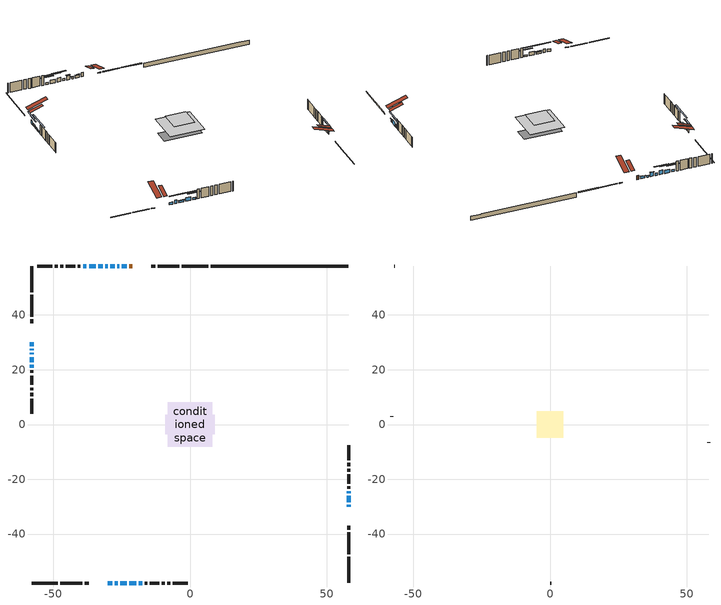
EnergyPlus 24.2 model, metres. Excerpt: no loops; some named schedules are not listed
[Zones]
conditioned space
 floor adiabatic (AdiabaticFloorConstruction): -8.15,-8.15 -8.15,8.15 8.15,8.15 8.15,-8.15 z3.05
 floor foundation (Slab1 construction): -9.02,-3.55 -9.02,3.55 9.02,3.55 9.02,-3.55 z-1.52
 wall outside (RimJoist1 construction): 6.67,57.89 -2.95,57.89 / -57.89,-57.89 -48.27,-57.89 / -57.89,57.89 -57.89,48.27 / 57.89,-57.89 57.89,-48.27 z0.61:0.91
 wall outside (RimJoist2 construction): -3.88,57.89 -11.78,57.89 / -47.34,-57.89 -39.44,-57.89 / -57.89,47.34 -57.89,39.44 / 57.89,-47.34 57.89,-39.44 z0.61:0.91
 wall outside (RimJoist3 construction): -12.71,57.89 -14.23,57.89 / -38.51,-57.89 -36.99,-57.89 / -57.89,38.51 -57.89,36.99 / 57.89,-38.51 57.89,-36.99 z0.61:0.91
 wall outside (AdiabaticWallConstruction 1): -21.14,57.89 -22.16,57.89 z0.61:2.64
 wall outside (AdiabaticWallConstruction): -30.08,-57.89 -28.4,-57.89 / -23.09,57.89 -24.92,57.89 / -57.89,27.72 -57.89,27.11 / -57.89,26.19 -57.89,25.57 / -29.99,57.89 -30.9,57.89 z0.61:1.83; -27.47,-57.89 -26.4,-57.89 / -57.89,30.08 -57.89,28.65 / 57.89,-28.44 57.89,-26 / -22.11,-57.89 -19.67,-57.89 z0.61:2.44; 57.89,-30.08 57.89,-29.36 / 57.89,-25.07 57.89,-24.36 z0.61:2.14; -25.84,57.89 -26.61,57.89 z0.61:1.37; -27.54,57.89 -29.06,57.89 / -31.83,57.89 -33.51,57.89 z0.61:2.64; -25.47,-57.89 -23.03,-57.89 / -57.89,24.65 -57.89,22.82 / -18.74,-57.89 -17.52,-57.89 z0.61:1.53; -57.89,21.89 -57.89,20.67 z0.61:1.22; -34.44,57.89 -36.88,57.89 z0.61:2.29; -37.8,57.89 -39.08,57.89 z0.61:1.63
 wall outside (Wall1 construction): -40.01,57.89 -40.93,57.89 / -16.59,-57.89 -15.67,-57.89 / -57.89,19.74 -57.89,18.82 / 57.89,-23.43 57.89,-22.51 z0.61:5.49
 wall outside (Wall2 construction): -41.85,57.89 -45.31,57.89 / -14.74,-57.89 -11.29,-57.89 / -57.89,17.89 -57.89,14.44 / 57.89,-21.58 57.89,-18.13 z0.61:5.49
 wall outside (Wall3 construction): -46.24,57.89 -47.31,57.89 / -10.36,-57.89 -9.29,-57.89 / -57.89,13.51 -57.89,12.44 / 57.89,-17.2 57.89,-16.13 z0.61:5.49
 wall outside (Wall4 construction): -48.23,57.89 -49.4,57.89 / -8.36,-57.89 -7.2,-57.89 / -57.89,11.51 -57.89,10.35 / 57.89,-15.2 57.89,-14.04 z0.61:5.49
 wall outside (Wall5 construction): -50.33,57.89 -55.81,57.89 / -6.27,-57.89 -0.79,-57.89 / -57.89,9.42 -57.89,3.94 / 57.89,-13.11 57.89,-7.63 z0.61:5.49
 wall foundation (FoundationWall1 construction): 7.6,57.89,-1.52 7.6,57.89,0.61 52.86,57.89,0.61 52.86,57.89,0.46 57.89,57.89,0.46 57.89,57.89,-1.52
 window (WindowConstruction 17): -30.08,-57.89 -28.4,-57.89 z0.61:1.83
 window (WindowConstruction 7): -27.47,-57.89 -26.4,-57.89 z0.61:2.44
 window (WindowConstruction 8): -57.89,30.08 -57.89,28.65 z0.61:2.44
 window (WindowConstruction 9): 57.89,-30.08 57.89,-29.37 z0.61:2.13
 window (WindowConstruction 10): -23.09,57.89 -24.92,57.89 z0.61:1.83
 window (WindowConstruction 11): -25.85,57.89 -26.61,57.89 z0.61:1.37
 window (WindowConstruction 12): -27.54,57.89 -29.06,57.89 z0.61:2.64
 window (WindowConstruction 13): -25.47,-57.89 -23.03,-57.89 z0.61:1.52
 window (WindowConstruction 14): -57.89,27.72 -57.89,27.11 z0.61:1.83
 window (WindowConstruction 15): -57.89,26.18 -57.89,25.58 z0.61:1.83
 window (WindowConstruction 18): -29.99,57.89 -30.9,57.89 z0.61:1.83
 window (WindowConstruction 16): -57.89,24.65 -57.89,22.82 z0.61:1.52
 window (WindowConstruction 19): -57.89,21.89 -57.89,20.67 z0.61:1.22
 window (WindowConstruction): 57.89,-28.44 57.89,-26 z0.61:2.44
 window (WindowConstruction 1): 57.89,-25.07 57.89,-24.36 z0.61:2.13
 window (WindowConstruction 2): -31.83,57.89 -33.51,57.89 z0.61:2.64
 window (WindowConstruction 3): -34.44,57.89 -36.88,57.89 z0.61:2.29
 window (WindowConstruction 4): -37.81,57.89 -39.08,57.89 z0.61:1.62
 window (WindowConstruction 5): -22.11,-57.89 -19.67,-57.89 z0.61:2.44
 window (WindowConstruction 6): -18.74,-57.89 -17.52,-57.89 z0.61:1.52
 door (Door): -21.14,57.89 -22.16,57.89 z0.61:2.64
 ceiling adiabatic (AdiabaticFloorConstruction): 8.15,-8.15 8.15,8.15 -8.15,8.15 -8.15,-8.15 z3.05
 roof outside (Roof2 construction): -20.22,57.89,5.49 -20.22,51.7,7.55 -18.58,51.7,7.55 -18.58,57.89,5.49; -31,-57.89,5.49 -31,-51.7,7.55 -32.64,-51.7,7.55 -32.64,-57.89,5.49; -57.89,31,5.49 -51.7,31,7.55 -51.7,32.64,7.55 -57.89,32.64,5.49; 57.89,-31,5.49 51.7,-31,7.55 51.7,-32.64,7.55 57.89,-32.64,5.49
attic - vented
 floor to conditioned space (Floor1 construction Reversed): -4.85,-4.85 -4.85,4.85 4.85,4.85 4.85,-4.85 z5.49
 wall outside (Wall6 construction): -56.74,57.89 -56.96,57.89 / 0.14,-57.89 0.37,-57.89 / -57.89,3.01 -57.89,2.78 / 57.89,-6.7 57.89,-6.47 z0.61:5.49
 roof outside (Roof1 construction): -17.66,57.89,5.49 -17.66,48.44,8.64 -15.16,48.44,8.64 -15.16,57.89,5.49; -33.56,-57.89,5.49 -33.56,-48.44,8.64 -36.06,-48.44,8.64 -36.06,-57.89,5.49; -57.89,33.56,5.49 -48.44,33.56,8.64 -48.44,36.06,8.64 -57.89,36.06,5.49; 57.89,-33.56,5.49 48.44,-33.56,8.64 48.44,-36.06,8.64 57.89,-36.06,5.49
shading: -23.76,-57.89 -30.11,-57.89 -30.11,-58.3 -23.76,-58.3 z5.08; -57.89,26.01 -57.89,32.72 -58.3,32.72 -58.3,26.01 z5.08; 57.89,-29.16 57.89,-30.28 58.3,-30.28 58.3,-29.16 z2.34; -25.12,57.89 -22.89,57.89 -22.89,58.3 -25.12,58.3 z2.03; -26.81,57.89 -25.64,57.89 -25.64,58.3 -26.81,58.3 z1.57; -29.26,57.89 -27.34,57.89 -27.34,58.3 -29.26,58.3 z2.84; -22.83,-57.89 -25.67,-57.89 -25.67,-58.3 -22.83,-58.3 z1.73; -57.89,24.47 -57.89,30.36 -58.3,30.36 -58.3,24.47 z4.47; -57.89,25.37 -57.89,26.39 -58.3,26.39 -58.3,25.37 z2.03; -57.89,22.62 -57.89,24.85 -58.3,24.85 -58.3,22.62 z1.73; -57.89,15.29 -57.89,27.27 -58.3,27.27 -58.3,15.29 z6.6; 57.89,-23.36 57.89,-31.08 58.3,-31.08 58.3,-23.36 z5.08; 57.89,-21.72 57.89,-27.71 58.3,-27.71 58.3,-21.72 z4.77; -36.15,57.89 -29.19,57.89 -29.19,58.3 -36.15,58.3 z5.28; -39.52,57.89 -31.8,57.89 -31.8,58.3 -39.52,58.3 z4.93; -41.72,57.89 -35.17,57.89 -35.17,58.3 -41.72,58.3 z4.26; -17.03,-57.89 -24.75,-57.89 -24.75,-58.3 -17.03,-58.3 z5.08; -14.88,-57.89 -21.38,-57.89 -21.38,-58.3 -14.88,-58.3 z4.16
[Building]
Building 1: Terrain=Suburbs
[Site:Location]
Edmonton Intl AP_AB: Latitude {deg}=53.31; Longitude {deg}=-113.58; Time Zone {hr}=-7; Elevation {m}=723; Keep Site Location Information=Yes
[Site:GroundTemperature:Shallow]
-1.56185, -3.61833, -3.78302, -2.80711, 1.11059, 5.01004, 8.39065, 10.5322, 10.7141, 8.97234, 5.67794, 1.89811
[Site:WaterMainsTemperature]
Calculation Method=Schedule; Temperature Schedule=mains temperature schedule
[Material] Roughness=Rough; Thermal Absorptance=0.9
Name | Thickness {m} | Conductivity {W/m-K} | Density {kg/m3} | Specific Heat {J/kg-K} | Solar Absorptance | Visible Absorptance
asphalt or fiberglass shingles | 0.00635 | 0.162714 | 1121.4 | 1465.45 | 0.4 | 0.4
ceiling loosefill ins | 0.0846667 | 0.0480833 | 16.02 | 1046.75 | 0.7 | 0.7
ceiling stud and cavity | 0.1397 | 0.0992955 | 65.682 | 1177.47 | 0.7 | 0.7
concrete 4.0 in. | 0.1016 | 1.803125 | 2242.8 | 837.4 | 0.7 | 0.7
concrete 8.0 in. | 0.2032 | 1.803125 | 2242.8 | 837.4 | 0.7 | 0.7
door material | 0.04445 | 0.327969 | 512.64 | 1214.23 | 0.7 | 0.7
floor covering | 0.0127 | 0.0433444 | 54.468 | 1339.84 | 0.6 | 0.6
floor rigid ins; wall rigid ins | 0.512978 | 0.029427 | 32.04 | 1214.23 | 0.7 | 0.7
floor stud and cavity | 0.1397 | 1.75129 | 37.0049 | 1207.88 | 0.7 | 0.7
furniture material conditioned space 1 | 0.1524 | 0.115458 | 640.8 | 1214.23 | 0.6 | 0.6
gypsum board | 0.0127 | 0.160291 | 801 | 837.4 | 0.6 | 0.6
osb sheathing 0.5 in. | 0.0127 | 0.115458 | 512.64 | 1214.23 | 0.7 | 0.7
osb sheathing 0.75 in. | 0.01905 | 0.115458 | 512.64 | 1214.23 | 0.7 | 0.7
osb sheathing 2.0 in. | 0.0508 | 0.115458 | 512.64 | 1214.23 | 0.7 | 0.7
rim joist stud and cavity | 0.0508 | 0.0284916 | 125.044 | 1163.47 | 0.6 | 0.6
rim joist stud and cavity 1 | 0.0508 | 0.153904 | 50.32683 | 1063.81 | 0.6 | 0.6
rim joist stud and cavity 2 | 0.0508 | 0.12411 | 50.32683 | 1063.81 | 0.6 | 0.6
roof rigid ins | 0.051816 | 0.029427 | 32.04 | 1214.23 | 0.7 | 0.7
roof stud and cavity | 0.2032 | 0.115656 | 78.34581 | 1123.46 | 0.7 | 0.7
wall stud and cavity | 0.1397 | 0.089851 | 139.0536 | 1170.24 | 0.7 | 0.7
wall stud and cavity 1 | 0.1397 | 0.0890442 | 139.0536 | 1170.24 | 0.7 | 0.7
wall stud and cavity 2 | 0.1397 | 0.110193 | 139.0536 | 1170.24 | 0.7 | 0.7
wall stud and cavity 3 | 0.1397 | 0.0901573 | 139.0536 | 1170.24 | 0.7 | 0.7
wall stud and cavity 4 | 0.1397 | 0.0891443 | 139.0536 | 1170.24 | 0.7 | 0.7
wall stud and cavity 5 | 0.0889 | 6.1454 | 50.32683 | 1063.81 | 0.6 | 0.6
wall stud and cavity 6 | 0.0889 | 0.380278 | 52.3479 | 1209.89 | 0.7 | 0.7
wall stud and cavity 7 | 0.0889 | 0.391764 | 83.0341 | 1211.67 | 0.7 | 0.7
wood siding | 0.0254 | 0.102417 | 544.68 | 1172.36 | 0.4 | 0.4
wood siding 1 | 0.00254 | 0.102417 | 544.68 | 1172.36 | 0.4 | 0.4
wood siding 2; wood siding 3; wood siding 4 | 0.0254 | 0.102417 | 544.68 | 1172.36 | 0.7 | 0.7
[WindowMaterial:SimpleGlazingSystem]
Name | U-Factor {W/m2-K} | Solar Heat Gain Coefficient
WindowMaterial | 3.74351 | 0.72
WindowMaterial 1 | 2.946882 | 0.64
WindowMaterial 10 | 2.86114 | 0.59
WindowMaterial 11 | 4.32891 | 0.68
WindowMaterial 12 | 2.96789 | 0.62
WindowMaterial 13 | 2.9219 | 0.67
WindowMaterial 14 | 2.90941 | 0.68
WindowMaterial 15 | 2.95653 | 0.63
WindowMaterial 16 | 5.3589 | 0.63
WindowMaterial 2 | 2.98038 | 0.59
WindowMaterial 3 | 2.881585 | 0.7
WindowMaterial 4 | 2.92814 | 0.66
WindowMaterial 5 | 2.87818 | 0.7
WindowMaterial 6 | 2.93609 | 0.65
WindowMaterial 7 | 3.991634 | 0.7
WindowMaterial 8 | 2.89692 | 0.69
WindowMaterial 9 | 2.844678 | 0.67
[Construction]
AdiabaticFloorConstruction: floor stud and cavity, floor rigid ins, osb sheathing 0.75 in., floor covering
AdiabaticWallConstruction: wood siding 3, wall rigid ins, wall stud and cavity 6, gypsum board
AdiabaticWallConstruction 1: wood siding 4, wall rigid ins, wall stud and cavity 6, gypsum board
Door: door material
Floor1 construction Reversed: gypsum board, ceiling stud and cavity, ceiling loosefill ins
FoundationWall1 construction: concrete 8.0 in.
furniture construction conditioned space 1: furniture material conditioned space 1
PartitionWallConstruction: gypsum board, wall stud and cavity 7, gypsum board
RimJoist1 construction: wood siding 2, osb sheathing 2.0 in., rim joist stud and cavity
RimJoist2 construction: wood siding 2, rim joist stud and cavity 1
RimJoist3 construction: wood siding 2, rim joist stud and cavity 2
Roof1 construction: asphalt or fiberglass shingles
Roof2 construction: asphalt or fiberglass shingles, roof rigid ins, osb sheathing 0.75 in., roof stud and cavity, gypsum board
Slab1 construction: concrete 4.0 in.
Wall1 construction: wood siding, osb sheathing 0.5 in., wall stud and cavity, gypsum board
Wall2 construction: wood siding, osb sheathing 0.5 in., wall stud and cavity 1, gypsum board
Wall3 construction: wood siding, osb sheathing 0.5 in., wall stud and cavity 2, gypsum board
Wall4 construction: wood siding, osb sheathing 0.5 in., wall stud and cavity 3, gypsum board
Wall5 construction: wood siding, osb sheathing 0.5 in., wall stud and cavity 4, gypsum board
Wall6 construction: wood siding 1, wall stud and cavity 5
WindowConstruction: WindowMaterial
WindowConstruction 1; WindowConstruction 9: WindowMaterial 1
WindowConstruction 10: WindowMaterial 9
WindowConstruction 11: WindowMaterial 10
WindowConstruction 12: WindowMaterial 11
WindowConstruction 13; WindowConstruction 6: WindowMaterial 6
WindowConstruction 14; WindowConstruction 15: WindowMaterial 12
WindowConstruction 16: WindowMaterial 13
WindowConstruction 17: WindowMaterial 14
WindowConstruction 18: WindowMaterial 15
WindowConstruction 19: WindowMaterial 16
WindowConstruction 2: WindowMaterial 2
WindowConstruction 3: WindowMaterial 3
WindowConstruction 4: WindowMaterial 4
WindowConstruction 5: WindowMaterial 5
WindowConstruction 7: WindowMaterial 7
WindowConstruction 8: WindowMaterial 8
[Zone] Multiplier=1; Part of Total Floor Area=Yes
Name | Volume {m3}
attic - vented | 48.1941
conditioned space | 1036.6
[Space]
Name | Zone | Volume {m3}
attic - vented 1 | attic - vented | 48.1941
conditioned space 1 | conditioned space | 1036.6
[ZoneInfiltration:EffectiveLeakageArea]
infil attic - vented 1: Zone or Space=attic - vented 1; Schedule=Always On Discrete; Effective Air Leakage Area {cm2}=3276.87; Stack Coefficient=0.000558259; Wind Coefficient=1.59639e-05
[ZoneMixing]
whole house fan mix: Zone or Space=attic - vented; Schedule=Always On Continuous; Design Flow Rate Calculation Method=Flow/Zone; Design Flow Rate {m3/s}=0; Source Zone or Space=conditioned space
[SurfaceProperty:ExposedFoundationPerimeter]
Slab1: Exposed Perimeter Calculation Method=TotalExposedPerimeter; Total Exposed Perimeter {m}=50.291
[InternalMass] Zone or ZoneList=conditioned space; Space or SpaceList=conditioned space 1
Name | Construction | Surface Area {m2}
furniture mass conditioned space 1 | furniture construction conditioned space 1 | 157.576
partition wall mass | PartitionWallConstruction | 393.94
[Lights]
interior lighting: Zone or ZoneList or Space or SpaceList=conditioned space 1; Schedule=interior lighting schedule; Design Level Calculation Method=LightingLevel; Lighting Level {W}=343.2; Return Air Fraction=0; Fraction Radiant=0.6; Fraction Visible=0.2; Fraction Replaceable=1
[People]
occupants: Zone or ZoneList or Space or SpaceList=conditioned space 1; Number of People Schedule=occupants schedule; Number of People Calculation Method=People; Number of People=3; Fraction Radiant=0.314171; Sensible Heat Fraction=0.56303; Activity Level Schedule=occupants activity schedule; Carbon Dioxide Generation Rate {m3/s-W}=0; Enable ASHRAE 55 Comfort Warnings=No; Mean Radiant Temperature Calculation Type=EnclosureAveraged
[ElectricEquipment] Zone or ZoneList or Space or SpaceList=conditioned space 1; Design Level Calculation Method=EquipmentLevel
Name | Schedule | Design Level {W} | Fraction Latent | Fraction Radiant | Fraction Lost
clothes dryer | clothes dryer schedule | 140.772 | 0.015 | 0.081 | 0.85
clothes washer | clothes washer schedule | 32.1985 | 0.03 | 0.162 | 0.7
cooking range | cooking range schedule | 215.147 | 0.08 | 0.432 | 0.2
dishwasher | dishwasher schedule | 66.8632 | 0.3 | 0.18 | 0.4
fridge | fridge schedule | 72.9452 | 0 | 0.6 | 0
mech vent bath fan 0 | mech vent bath fan 0 schedule | 50.2 | 0 | 0 | 1
mech vent bath fan 1 | mech vent bath fan 1 schedule | 50.2 | 0 | 0 | 1
mech vent house fan | mech vent house fan schedule | 0 | 0 | 0 | 1
mech vent house fan cfis | mech vent house fan cfis schedule | 0 | 0 | 0 | 0
mech vent range fan 0 | mech vent range fan 0 schedule | 57 | 0 | 0 | 1
misc plug loads | misc plug loads schedule | 494.7 | 0.045 | 0.513 | 0.1
whole house fan | Always On Discrete | 0 | 0 | 0 | 1
[OtherEquipment] Zone or ZoneList or Space or SpaceList=conditioned space 1; Design Level Calculation Method=EquipmentLevel
Name | Fuel Type | Schedule | Design Level {W} | Fraction Latent | Fraction Radiant | Fraction Lost
clothes dryer 1 | Electricity | clothes dryer schedule | 0 | 0.015 | 0.081 | 0.85
cooking range 1 | Electricity | cooking range schedule | 0 | 0.08 | 0.432 | 0.2
general water use latent | None | general water use schedule | 62.594 | 1 | 0 | 0
general water use sensible | None | general water use schedule | -61.6891 | 0 | 0.6 | 0
mech vent house fan latent load | None | Always On Discrete | 0 | 1 | 0 | 0
mech vent house fan sensible load | None | Always On Discrete | 0 | 0 | 0 | 0
water heater energy adjustment1; water heater energy adjustment2 | NaturalGas | Always On Discrete | 0.01 | 0 | 0 | 1
[ZoneInfiltration:DesignFlowRate] Zone or ZoneList or Space or SpaceList=conditioned space 1; Schedule=Always On Discrete; Design Flow Rate Calculation Method=Flow/Zone; Design Flow Rate {m3/s}=0
infil flow; natural vent flow; whole house fan flow
[Foundation:Kiva]
Foundation Kiva 1: Initial Indoor Air Temperature {C}=18; Wall Height Above Grade {m}=0.609996; Wall Depth Below Slab {m}=0.2032
[Foundation:Kiva:Settings]
Soil Conductivity {W/m-K}=0.849921; Soil Density {kg/m3}=1842.3; Soil Specific Heat {J/kg-K}=418.7; Ground Solar Absorptivity=0.9; Ground Thermal Absorptivity=0.9; Ground Surface Roughness {m}=0.03; Far-Field Width {m}=40; Deep-Ground Boundary Condition=ZeroFlux; Deep-Ground Depth {m}=40; Minimum Cell Dimension {m}=0.2; Maximum Cell Growth Coefficient=3; Simulation Timestep=Timestep
[Exterior:Lights]
exterior lighting: Schedule=exterior lighting schedule; Design Level {W}=75.6
[Schedule:Constant]
Name | Hourly Value
Always On Continuous; mech vent house fan schedule; mech vent house fan cfis schedule; Always On Discrete | 1
occupants activity schedule | 117.228
fridge schedule | 0
[Schedule:Week:Daily]
interior lighting schedule Week Rule - Jan1-Jan27: interior lighting schedule day, interior lighting schedule day, interior lighting schedule day, interior lighting schedule day, interior lighting schedule day, interior lighting schedule day, interior lighting schedule day, interior lighting schedule default day, interior lighting schedule default day, interior lighting schedule default day, interior lighting schedule default day, interior lighting schedule default day
interior lighting schedule Week Rule - Jan28-Feb3: interior lighting schedule day, interior lighting schedule day, interior lighting schedule day, interior lighting schedule day, interior lighting schedule day 1, interior lighting schedule day 1, interior lighting schedule day 1, interior lighting schedule default day, interior lighting schedule default day, interior lighting schedule default day, interior lighting schedule default day, interior lighting schedule default day
interior lighting schedule Week Rule - Feb4-Feb24: interior lighting schedule day 1, interior lighting schedule day 1, interior lighting schedule day 1, interior lighting schedule day 1, interior lighting schedule day 1, interior lighting schedule day 1, interior lighting schedule day 1, interior lighting schedule default day, interior lighting schedule default day, interior lighting schedule default day, interior lighting schedule default day, interior lighting schedule default day
interior lighting schedule Week Rule - Feb25-Mar3: interior lighting schedule day 1, interior lighting schedule day 1, interior lighting schedule day 1, interior lighting schedule day 1, interior lighting schedule day 2, interior lighting schedule day 2, interior lighting schedule day 2, interior lighting schedule default day, interior lighting schedule default day, interior lighting schedule default day, interior lighting schedule default day, interior lighting schedule default day
interior lighting schedule Week Rule - Mar4-Mar31: interior lighting schedule day 2, interior lighting schedule day 2, interior lighting schedule day 2, interior lighting schedule day 2, interior lighting schedule day 2, interior lighting schedule day 2, interior lighting schedule day 2, interior lighting schedule default day, interior lighting schedule default day, interior lighting schedule default day, interior lighting schedule default day, interior lighting schedule default day
interior lighting schedule Week Rule - Apr1-Apr28: interior lighting schedule day 3, interior lighting schedule day 3, interior lighting schedule day 3, interior lighting schedule day 3, interior lighting schedule day 3, interior lighting schedule day 3, interior lighting schedule day 3, interior lighting schedule default day, interior lighting schedule default day, interior lighting schedule default day, interior lighting schedule default day, interior lighting schedule default day
interior lighting schedule Week Rule - Apr29-May5: interior lighting schedule day 3, interior lighting schedule day 3, interior lighting schedule day 4, interior lighting schedule day 4, interior lighting schedule day 4, interior lighting schedule day 4, interior lighting schedule day 4, interior lighting schedule default day, interior lighting schedule default day, interior lighting schedule default day, interior lighting schedule default day, interior lighting schedule default day
interior lighting schedule Week Rule - May6-May26: interior lighting schedule day 4, interior lighting schedule day 4, interior lighting schedule day 4, interior lighting schedule day 4, interior lighting schedule day 4, interior lighting schedule day 4, interior lighting schedule day 4, interior lighting schedule default day, interior lighting schedule default day, interior lighting schedule default day, interior lighting schedule default day, interior lighting schedule default day
interior lighting schedule Week Rule - May27-Jun2: interior lighting schedule day 4, interior lighting schedule day 4, interior lighting schedule day 4, interior lighting schedule day 4, interior lighting schedule day 4, interior lighting schedule day 5, interior lighting schedule day 5, interior lighting schedule default day, interior lighting schedule default day, interior lighting schedule default day, interior lighting schedule default day, interior lighting schedule default day
interior lighting schedule Week Rule - Jun3-Jun30: interior lighting schedule day 5, interior lighting schedule day 5, interior lighting schedule day 5, interior lighting schedule day 5, interior lighting schedule day 5, interior lighting schedule day 5, interior lighting schedule day 5, interior lighting schedule default day, interior lighting schedule default day, interior lighting schedule default day, interior lighting schedule default day, interior lighting schedule default day
interior lighting schedule Week Rule - Jul1-Jul28: interior lighting schedule day 6, interior lighting schedule day 6, interior lighting schedule day 6, interior lighting schedule day 6, interior lighting schedule day 6, interior lighting schedule day 6, interior lighting schedule day 6, interior lighting schedule default day, interior lighting schedule default day, interior lighting schedule default day, interior lighting schedule default day, interior lighting schedule default day
interior lighting schedule Week Rule - Jul29-Aug4: interior lighting schedule day 6, interior lighting schedule day 6, interior lighting schedule day 6, interior lighting schedule day 7, interior lighting schedule day 7, interior lighting schedule day 7, interior lighting schedule day 7, interior lighting schedule default day, interior lighting schedule default day, interior lighting schedule default day, interior lighting schedule default day, interior lighting schedule default day
interior lighting schedule Week Rule - Aug5-Aug25: interior lighting schedule day 7, interior lighting schedule day 7, interior lighting schedule day 7, interior lighting schedule day 7, interior lighting schedule day 7, interior lighting schedule day 7, interior lighting schedule day 7, interior lighting schedule default day, interior lighting schedule default day, interior lighting schedule default day, interior lighting schedule default day, interior lighting schedule default day
interior lighting schedule Week Rule - Aug26-Sep1: interior lighting schedule day 7, interior lighting schedule day 7, interior lighting schedule day 7, interior lighting schedule day 7, interior lighting schedule day 7, interior lighting schedule day 7, interior lighting schedule day 8, interior lighting schedule default day, interior lighting schedule default day, interior lighting schedule default day, interior lighting schedule default day, interior lighting schedule default day
interior lighting schedule Week Rule - Sep2-Sep29: interior lighting schedule day 8, interior lighting schedule day 8, interior lighting schedule day 8, interior lighting schedule day 8, interior lighting schedule day 8, interior lighting schedule day 8, interior lighting schedule day 8, interior lighting schedule default day, interior lighting schedule default day, interior lighting schedule default day, interior lighting schedule default day, interior lighting schedule default day
interior lighting schedule Week Rule - Sep30-Oct6: interior lighting schedule day 8, interior lighting schedule day 9, interior lighting schedule day 9, interior lighting schedule day 9, interior lighting schedule day 9, interior lighting schedule day 9, interior lighting schedule day 9, interior lighting schedule default day, interior lighting schedule default day, interior lighting schedule default day, interior lighting schedule default day, interior lighting schedule default day
interior lighting schedule Week Rule - Oct7-Oct27: interior lighting schedule day 9, interior lighting schedule day 9, interior lighting schedule day 9, interior lighting schedule day 9, interior lighting schedule day 9, interior lighting schedule day 9, interior lighting schedule day 9, interior lighting schedule default day, interior lighting schedule default day, interior lighting schedule default day, interior lighting schedule default day, interior lighting schedule default day
interior lighting schedule Week Rule - Oct28-Nov3: interior lighting schedule day 9, interior lighting schedule day 9, interior lighting schedule day 9, interior lighting schedule day 9, interior lighting schedule day 10, interior lighting schedule day 10, interior lighting schedule day 10, interior lighting schedule default day, interior lighting schedule default day, interior lighting schedule default day, interior lighting schedule default day, interior lighting schedule default day
interior lighting schedule Week Rule - Nov4-Nov24: interior lighting schedule day 10, interior lighting schedule day 10, interior lighting schedule day 10, interior lighting schedule day 10, interior lighting schedule day 10, interior lighting schedule day 10, interior lighting schedule day 10, interior lighting schedule default day, interior lighting schedule default day, interior lighting schedule default day, interior lighting schedule default day, interior lighting schedule default day
interior lighting schedule Week Rule - Nov25-Dec1: interior lighting schedule day 10, interior lighting schedule day 10, interior lighting schedule day 10, interior lighting schedule day 10, interior lighting schedule day 10, interior lighting schedule day 10, interior lighting schedule day 11, interior lighting schedule default day, interior lighting schedule default day, interior lighting schedule default day, interior lighting schedule default day, interior lighting schedule default day
interior lighting schedule Week Rule - Dec2-Dec31: interior lighting schedule day 11, interior lighting schedule day 11, interior lighting schedule day 11, interior lighting schedule day 11, interior lighting schedule day 11, interior lighting schedule day 11, interior lighting schedule day 11, interior lighting schedule default day, interior lighting schedule default day, interior lighting schedule default day, interior lighting schedule default day, interior lighting schedule default day
occupants schedule Week Rule - Jan1-Dec31: occupants schedule day, occupants schedule day, occupants schedule day, occupants schedule day, occupants schedule day, occupants schedule day, occupants schedule day, occupants schedule default day, occupants schedule default day, occupants schedule default day, occupants schedule default day, occupants schedule default day
clothes dryer schedule Week Rule - Jan1-Dec31: clothes dryer schedule day, clothes dryer schedule day, clothes dryer schedule day, clothes dryer schedule day, clothes dryer schedule day, clothes dryer schedule day, clothes dryer schedule day, clothes dryer schedule default day, clothes dryer schedule default day, clothes dryer schedule default day, clothes dryer schedule default day, clothes dryer schedule default day
clothes washer schedule Week Rule - Jan1-Dec31: clothes washer schedule day, clothes washer schedule day, clothes washer schedule day, clothes washer schedule day, clothes washer schedule day, clothes washer schedule day, clothes washer schedule day, clothes washer schedule default day, clothes washer schedule default day, clothes washer schedule default day, clothes washer schedule default day, clothes washer schedule default day
cooking range schedule Week Rule - Jan1-Dec31: cooking range schedule day, cooking range schedule day, cooking range schedule day, cooking range schedule day, cooking range schedule day, cooking range schedule day, cooking range schedule day, cooking range schedule default day, cooking range schedule default day, cooking range schedule default day, cooking range schedule default day, cooking range schedule default day
dishwasher schedule Week Rule - Jan1-Dec31: dishwasher schedule day, dishwasher schedule day, dishwasher schedule day, dishwasher schedule day, dishwasher schedule day, dishwasher schedule day, dishwasher schedule day, dishwasher schedule default day, dishwasher schedule default day, dishwasher schedule default day, dishwasher schedule default day, dishwasher schedule default day
mech vent bath fan 0 schedule Week Rule - Jan1-Dec31: mech vent bath fan 0 schedule day, mech vent bath fan 0 schedule day, mech vent bath fan 0 schedule day, mech vent bath fan 0 schedule day, mech vent bath fan 0 schedule day, mech vent bath fan 0 schedule day, mech vent bath fan 0 schedule day, mech vent bath fan 0 schedule default day, mech vent bath fan 0 schedule default day, mech vent bath fan 0 schedule default day, mech vent bath fan 0 schedule default day, mech vent bath fan 0 schedule default day
mech vent bath fan 1 schedule Week Rule - Jan1-Dec31: mech vent bath fan 1 schedule day, mech vent bath fan 1 schedule day, mech vent bath fan 1 schedule day, mech vent bath fan 1 schedule day, mech vent bath fan 1 schedule day, mech vent bath fan 1 schedule day, mech vent bath fan 1 schedule day, mech vent bath fan 1 schedule default day, mech vent bath fan 1 schedule default day, mech vent bath fan 1 schedule default day, mech vent bath fan 1 schedule default day, mech vent bath fan 1 schedule default day
mech vent range fan 0 schedule Week Rule - Jan1-Dec31: mech vent range fan 0 schedule day, mech vent range fan 0 schedule day, mech vent range fan 0 schedule day, mech vent range fan 0 schedule day, mech vent range fan 0 schedule day, mech vent range fan 0 schedule day, mech vent range fan 0 schedule day, mech vent range fan 0 schedule default day, mech vent range fan 0 schedule default day, mech vent range fan 0 schedule default day, mech vent range fan 0 schedule default day, mech vent range fan 0 schedule default day
misc plug loads schedule Week Rule - Jan1-Dec31: misc plug loads schedule day, misc plug loads schedule day, misc plug loads schedule day, misc plug loads schedule day, misc plug loads schedule day, misc plug loads schedule day, misc plug loads schedule day, misc plug loads schedule default day, misc plug loads schedule default day, misc plug loads schedule default day, misc plug loads schedule default day, misc plug loads schedule default day
general water use schedule Week Rule - Jan1-Dec31: general water use schedule day, general water use schedule day, general water use schedule day, general water use schedule day, general water use schedule day, general water use schedule day, general water use schedule day, general water use schedule default day, general water use schedule default day, general water use schedule default day, general water use schedule default day, general water use schedule default day
exterior lighting schedule Week Rule - Jan1-Jan27: exterior lighting schedule day, exterior lighting schedule day, exterior lighting schedule day, exterior lighting schedule day, exterior lighting schedule day, exterior lighting schedule day, exterior lighting schedule day, exterior lighting schedule default day, exterior lighting schedule default day, exterior lighting schedule default day, exterior lighting schedule default day, exterior lighting schedule default day
exterior lighting schedule Week Rule - Jan28-Feb3: exterior lighting schedule day, exterior lighting schedule day, exterior lighting schedule day, exterior lighting schedule day, exterior lighting schedule day 1, exterior lighting schedule day 1, exterior lighting schedule day 1, exterior lighting schedule default day, exterior lighting schedule default day, exterior lighting schedule default day, exterior lighting schedule default day, exterior lighting schedule default day
exterior lighting schedule Week Rule - Feb4-Feb24: exterior lighting schedule day 1, exterior lighting schedule day 1, exterior lighting schedule day 1, exterior lighting schedule day 1, exterior lighting schedule day 1, exterior lighting schedule day 1, exterior lighting schedule day 1, exterior lighting schedule default day, exterior lighting schedule default day, exterior lighting schedule default day, exterior lighting schedule default day, exterior lighting schedule default day
exterior lighting schedule Week Rule - Feb25-Mar3: exterior lighting schedule day 1, exterior lighting schedule day 1, exterior lighting schedule day 1, exterior lighting schedule day 1, exterior lighting schedule day 2, exterior lighting schedule day 2, exterior lighting schedule day 2, exterior lighting schedule default day, exterior lighting schedule default day, exterior lighting schedule default day, exterior lighting schedule default day, exterior lighting schedule default day
[Schedule:Year]
interior lighting schedule: interior lighting schedule Week Rule - Jan1-Jan27, 1, 1, 1, 27, interior lighting schedule Week Rule - Jan28-Feb3, 1, 28, 2, 3, interior lighting schedule Week Rule - Feb4-Feb24, 2, 4, 2, 24, interior lighting schedule Week Rule - Feb25-Mar3, 2, 25, 3, 3, interior lighting schedule Week Rule - Mar4-Mar31, 3, 4, 3, 31, interior lighting schedule Week Rule - Apr1-Apr28, 4, 1, 4, 28, interior lighting schedule Week Rule - Apr29-May5, 4, 29, 5, 5, interior lighting schedule Week Rule - May6-May26, 5, 6, 5, 26, interior lighting schedule Week Rule - May27-Jun2, 5, 27, 6, 2, interior lighting schedule Week Rule - Jun3-Jun30, 6, 3, 6, 30, interior lighting schedule Week Rule - Jul1-Jul28, 7, 1, 7, 28, interior lighting schedule Week Rule - Jul29-Aug4, 7, 29, 8, 4, interior lighting schedule Week Rule - Aug5-Aug25, 8, 5, 8, 25, interior lighting schedule Week Rule - Aug26-Sep1, 8, 26, 9, 1, interior lighting schedule Week Rule - Sep2-Sep29, 9, 2, 9, 29, interior lighting schedule Week Rule - Sep30-Oct6, 9, 30, 10, 6, interior lighting schedule Week Rule - Oct7-Oct27, 10, 7, 10, 27, interior lighting schedule Week Rule - Oct28-Nov3, 10, 28, 11, 3, interior lighting schedule Week Rule - Nov4-Nov24, 11, 4, 11, 24, interior lighting schedule Week Rule - Nov25-Dec1, 11, 25, 12, 1, interior lighting schedule Week Rule - Dec2-Dec31, 12, 2, 12, 31
occupants schedule: occupants schedule Week Rule - Jan1-Dec31, 1, 1, 12, 31
clothes dryer schedule: clothes dryer schedule Week Rule - Jan1-Dec31, 1, 1, 12, 31
clothes washer schedule: clothes washer schedule Week Rule - Jan1-Dec31, 1, 1, 12, 31
cooking range schedule: cooking range schedule Week Rule - Jan1-Dec31, 1, 1, 12, 31
dishwasher schedule: dishwasher schedule Week Rule - Jan1-Dec31, 1, 1, 12, 31
mech vent bath fan 0 schedule: mech vent bath fan 0 schedule Week Rule - Jan1-Dec31, 1, 1, 12, 31
mech vent bath fan 1 schedule: mech vent bath fan 1 schedule Week Rule - Jan1-Dec31, 1, 1, 12, 31
mech vent range fan 0 schedule: mech vent range fan 0 schedule Week Rule - Jan1-Dec31, 1, 1, 12, 31
misc plug loads schedule: misc plug loads schedule Week Rule - Jan1-Dec31, 1, 1, 12, 31
general water use schedule: general water use schedule Week Rule - Jan1-Dec31, 1, 1, 12, 31
exterior lighting schedule: exterior lighting schedule Week Rule - Jan1-Jan27, 1, 1, 1, 27, exterior lighting schedule Week Rule - Jan28-Feb3, 1, 28, 2, 3, exterior lighting schedule Week Rule - Feb4-Feb24, 2, 4, 2, 24, exterior lighting schedule Week Rule - Feb25-Mar3, 2, 25, 3, 3, exterior lighting schedule Week Rule - Mar4-Mar31, 3, 4, 3, 31, exterior lighting schedule Week Rule - Apr1-Apr28, 4, 1, 4, 28, exterior lighting schedule Week Rule - Apr29-May5, 4, 29, 5, 5, exterior lighting schedule Week Rule - May6-May26, 5, 6, 5, 26, exterior lighting schedule Week Rule - May27-Jun2, 5, 27, 6, 2, exterior lighting schedule Week Rule - Jun3-Jun30, 6, 3, 6, 30, exterior lighting schedule Week Rule - Jul1-Jul28, 7, 1, 7, 28, exterior lighting schedule Week Rule - Jul29-Aug4, 7, 29, 8, 4, exterior lighting schedule Week Rule - Aug5-Aug25, 8, 5, 8, 25, exterior lighting schedule Week Rule - Aug26-Sep1, 8, 26, 9, 1, exterior lighting schedule Week Rule - Sep2-Sep29, 9, 2, 9, 29, exterior lighting schedule Week Rule - Sep30-Oct6, 9, 30, 10, 6, exterior lighting schedule Week Rule - Oct7-Oct27, 10, 7, 10, 27, exterior lighting schedule Week Rule - Oct28-Nov3, 10, 28, 11, 3, exterior lighting schedule Week Rule - Nov4-Nov24, 11, 4, 11, 24, exterior lighting schedule Week Rule - Nov25-Dec1, 11, 25, 12, 1, exterior lighting schedule Week Rule - Dec2-Dec31, 12, 2, 12, 31
[Schedule:Compact]
mains temperature schedule: Through: 01/01, For: AllDays, Until: 24:00, 3.97167, Through: 01/02, For: AllDays, Until: 24:00, 3.90778, Through: 01/03, For: AllDays, Until: 24:00, 3.84556, Through: 01/04, For: AllDays, Until: 24:00, 3.78389, Through: 01/05, For: AllDays, Until: 24:00, 3.72278, Through: 01/06, For: AllDays, Until: 24:00, 3.66278, Through: 01/07, For: AllDays, Until: 24:00, 3.60389, Through: 01/08, For: AllDays, Until: 24:00, 3.54556, Through: 01/09, For: AllDays, Until: 24:00, 3.48833, Through: 01/10, For: AllDays, Until: 24:00, 3.43167, Through: 01/11, For: AllDays, Until: 24:00, 3.37611, Through: 01/12, For: AllDays, Until: 24:00, 3.32167, Through: 01/13, For: AllDays, Until: 24:00, 3.26833, Through: 01/14, For: AllDays, Until: 24:00, 3.21556, Through: 01/15, For: AllDays, Until: 24:00, 3.16444, Through: 01/16, For: AllDays, Until: 24:00, 3.11389, Through: 01/17, For: AllDays, Until: 24:00, 3.06444, Through: 01/18, For: AllDays, Until: 24:00, 3.01611, Through: 01/19, For: AllDays, Until: 24:00, 2.96889, Through: 01/20, For: AllDays, Until: 24:00, 2.92278, Through: 01/21, For: AllDays, Until: 24:00, 2.87722, Through: 01/22, For: AllDays, Until: 24:00, 2.83333, Through: 01/23, For: AllDays, Until: 24:00, 2.79056, Through: 01/24, For: AllDays, Until: 24:00, 2.74889, Through: 01/25, For: AllDays, Until: 24:00, 2.70833, Through: 01/26, For: AllDays, Until: 24:00, 2.66889, Through: 01/27, For: AllDays, Until: 24:00, 2.63056, Through: 01/28, For: AllDays, Until: 24:00, 2.59333, Through: 01/29, For: AllDays, Until: 24:00, 2.55778, Through: 01/30, For: AllDays, Until: 24:00, 2.52278, Through: 01/31, For: AllDays, Until: 24:00, 2.48944, Through: 02/01, For: AllDays, Until: 24:00, 2.45722, Through: 02/02, For: AllDays, Until: 24:00, 2.42611, Through: 02/03, For: AllDays, Until: 24:00, 2.39667, Through: 02/04, For: AllDays, Until: 24:00, 2.36833, Through: 02/05, For: AllDays, Until: 24:00, 2.34111, Through: 02/06, For: AllDays, Until: 24:00, 2.315, Through: 02/07, For: AllDays, Until: 24:00, 2.29056, Through: 02/08, For: AllDays, Until: 24:00, 2.26722, Through: 02/09, For: AllDays, Until: 24:00, 2.245, Through: 02/10, For: AllDays, Until: 24:00, 2.22444, Through: 02/11, For: AllDays, Until: 24:00, 2.20444, Through: 02/12, For: AllDays, Until: 24:00, 2.18667, Through: 02/13, For: AllDays, Until: 24:00, 2.17, Through: 02/14, For: AllDays, Until: 24:00, 2.15444, Through: 02/15, For: AllDays, Until: 24:00, 2.14, Through: 02/16, For: AllDays, Until: 24:00, 2.12722, Through: 02/17, For: AllDays, Until: 24:00, 2.11556, Through: 02/18, For: AllDays, Until: 24:00, 2.10556, Through: 02/19, For: AllDays, Until: 24:00, 2.09667, Through: 02/20, For: AllDays, Until: 24:00, 2.08889, Through: 02/21, For: AllDays, Until: 24:00, 2.08278, Through: 02/22, For: AllDays, Until: 24:00, 2.07833, Through: 02/23, For: AllDays, Until: 24:00, 2.07444, Through: 02/24, For: AllDays, Until: 24:00, 2.07278, Through: 02/25, For: AllDays, Until: 24:00, 2.07167, Through: 02/26, For: AllDays, Until: 24:00, 2.07222, Through: 02/27, For: AllDays, Until: 24:00, 2.07444, Through: 02/28, For: AllDays, Until: 24:00, 2.07778, Through: 03/01, For: AllDays, Until: 24:00, 2.08222, Through: 03/02, For: AllDays, Until: 24:00, 2.08833, Through: 03/03, For: AllDays, Until: 24:00, 2.09556, Through: 03/04, For: AllDays, Until: 24:00, 2.10444, Through: 03/05, For: AllDays, Until: 24:00, 2.11444, Through: 03/06, For: AllDays, Until: 24:00, 2.12556, Through: 03/07, For: AllDays, Until: 24:00, 2.13833, Through: 03/08, For: AllDays, Until: 24:00, 2.15278, Through: 03/09, For: AllDays, Until: 24:00, 2.16778, Through: 03/10, For: AllDays, Until: 24:00, 2.18444, Through: 03/11, For: AllDays, Until: 24:00, 2.20278, Through: 03/12, For: AllDays, Until: 24:00, 2.22167, Through: 03/13, For: AllDays, Until: 24:00, 2.24278, Through: 03/14, For: AllDays, Until: 24:00, 2.26444, Through: 03/15, For: AllDays, Until: 24:00, 2.28778, Through: 03/16, For: AllDays, Until: 24:00, 2.31222, Through: 03/17, For: AllDays, Until: 24:00, 2.33778, Through: 03/18, For: AllDays, Until: 24:00, 2.365, Through: 03/19, For: AllDays, Until: 24:00, 2.39333, Through: 03/20, For: AllDays, Until: 24:00, 2.42278, Through: 03/21, For: AllDays, Until: 24:00, 2.45389, Through: 03/22, For: AllDays, Until: 24:00, 2.48611, Through: 03/23, For: AllDays, Until: 24:00, 2.51889, Through: 03/24, For: AllDays, Until: 24:00, 2.55389, Through: 03/25, For: AllDays, Until: 24:00, 2.58944, Through: 03/26, For: AllDays, Until: 24:00, 2.62611, Through: 03/27, For: AllDays, Until: 24:00, 2.66444, Through: 03/28, For: AllDays, Until: 24:00, 2.70389, Through: 03/29, For: AllDays, Until: 24:00, 2.74389, Through: 03/30, For: AllDays, Until: 24:00, 2.78556, Through: 03/31, For: AllDays, Until: 24:00, 2.82833, Through: 04/01, For: AllDays, Until: 24:00, 2.87222, Through: 04/02, For: AllDays, Until: 24:00, 2.91722, Through: 04/03, For: AllDays, Until: 24:00, 2.96333, Through: 04/04, For: AllDays, Until: 24:00, 3.01056, Through: 04/05, For: AllDays, Until: 24:00, 3.05889, Through: 04/06, For: AllDays, Until: 24:00, 3.10833, Through: 04/07, For: AllDays, Until: 24:00, 3.15833, Through: 04/08, For: AllDays, Until: 24:00, 3.21, Through: 04/09, For: AllDays, Until: 24:00, 3.26222, Through: 04/10, For: AllDays, Until: 24:00, 3.31556, Through: 04/11, For: AllDays, Until: 24:00, 3.37, Through: 04/12, For: AllDays, Until: 24:00, 3.42556, Through: 04/13, For: AllDays, Until: 24:00, 3.48167, Through: 04/14, For: AllDays, Until: 24:00, 3.53889, Through: 04/15, For: AllDays, Until: 24:00, 3.59722, Through: 04/16, For: AllDays, Until: 24:00, 3.65611, Through: 04/17, For: AllDays, Until: 24:00, 3.71611, Through: 04/18, For: AllDays, Until: 24:00, 3.77667, Through: 04/19, For: AllDays, Until: 24:00, 3.83833, Through: 04/20, For: AllDays, Until: 24:00, 3.90111, Through: 04/21, For: AllDays, Until: 24:00, 3.96444, Through: 04/22, For: AllDays, Until: 24:00, 4.02833, Through: 04/23, For: AllDays, Until: 24:00, 4.09333, Through: 04/24, For: AllDays, Until: 24:00, 4.15889, Through: 04/25, For: AllDays, Until: 24:00, 4.225, Through: 04/26, For: AllDays, Until: 24:00, 4.29222, Through: 04/27, For: AllDays, Until: 24:00, 4.36, Through: 04/28, For: AllDays, Until: 24:00, 4.42833, Through: 04/29, For: AllDays, Until: 24:00, 4.49722, Through: 04/30, For: AllDays, Until: 24:00, 4.56667, Through: 05/01, For: AllDays, Until: 24:00, 4.63722, Through: 05/02, For: AllDays, Until: 24:00, 4.70833, Through: 05/03, For: AllDays, Until: 24:00, 4.77944, Through: 05/04, For: AllDays, Until: 24:00, 4.85167, Through: 05/05, For: AllDays, Until: 24:00, 4.92389, Through: 05/06, For: AllDays, Until: 24:00, 4.99722, Through: 05/07, For: AllDays, Until: 24:00, 5.07056, Through: 05/08, For: AllDays, Until: 24:00, 5.145, Through: 05/09, For: AllDays, Until: 24:00, 5.21944, Through: 05/10, For: AllDays, Until: 24:00, 5.29389, Through: 05/11, For: AllDays, Until: 24:00, 5.36944, Through: 05/12, For: AllDays, Until: 24:00, 5.445, Through: 05/13, For: AllDays, Until: 24:00, 5.52111, Through: 05/14, For: AllDays, Until: 24:00, 5.59722, Through: 05/15, For: AllDays, Until: 24:00, 5.67389, Through: 05/16, For: AllDays, Until: 24:00, 5.75056, Through: 05/17, For: AllDays, Until: 24:00, 5.82778, Through: 05/18, For: AllDays, Until: 24:00, 5.90556, Through: 05/19, For: AllDays, Until: 24:00, 5.98278, Through: 05/20, For: AllDays, Until: 24:00, 6.06056, Through: 05/21, For: AllDays, Until: 24:00, 6.13889, Through: 05/22, For: AllDays, Until: 24:00, 6.21667, Through: 05/23, For: AllDays, Until: 24:00, 6.295, Through: 05/24, For: AllDays, Until: 24:00, 6.37333, Through: 05/25, For: AllDays, Until: 24:00, 6.45222, Through: 05/26, For: AllDays, Until: 24:00, 6.53056, Through: 05/27, For: AllDays, Until: 24:00, 6.60889, Through: 05/28, For: AllDays, Until: 24:00, 6.68778, Through: 05/29, For: AllDays, Until: 24:00, 6.76611, Through: 05/30, For: AllDays, Until: 24:00, 6.84444, Through: 05/31, For: AllDays, Until: 24:00, 6.92278, Through: 06/01, For: AllDays, Until: 24:00, 7.00111, Through: 06/02, For: AllDays, Until: 24:00, 7.07944, Through: 06/03, For: AllDays, Until: 24:00, 7.15778, Through: 06/04, For: AllDays, Until: 24:00, 7.23556, Through: 06/05, For: AllDays, Until: 24:00, 7.31333, Through: 06/06, For: AllDays, Until: 24:00, 7.39056, Through: 06/07, For: AllDays, Until: 24:00, 7.46833, Through: 06/08, For: AllDays, Until: 24:00, 7.545, Through: 06/09, For: AllDays, Until: 24:00, 7.62222, Through: 06/10, For: AllDays, Until: 24:00, 7.69833, Through: 06/11, For: AllDays, Until: 24:00, 7.775, Through: 06/12, For: AllDays, Until: 24:00, 7.85056, Through: 06/13, For: AllDays, Until: 24:00, 7.92611, Through: 06/14, For: AllDays, Until: 24:00, 8.00111, Through: 06/15, For: AllDays, Until: 24:00, 8.07611, Through: 06/16, For: AllDays, Until: 24:00, 8.15056, Through: 06/17, For: AllDays, Until: 24:00, 8.22389, Through: 06/18, For: AllDays, Until: 24:00, 8.29778, Through: 06/19, For: AllDays, Until: 24:00, 8.37056, Through: 06/20, For: AllDays, Until: 24:00, 8.44278, Through: 06/21, For: AllDays, Until: 24:00, 8.51444, Through: 06/22, For: AllDays, Until: 24:00, 8.58611, Through: 06/23, For: AllDays, Until: 24:00, 8.65667, Through: 06/24, For: AllDays, Until: 24:00, 8.72667, Through: 06/25, For: AllDays, Until: 24:00, 8.79611, Through: 06/26, For: AllDays, Until: 24:00, 8.865, Through: 06/27, For: AllDays, Until: 24:00, 8.93333, Through: 06/28, For: AllDays, Until: 24:00, 9.00056, Through: 06/29, For: AllDays, Until: 24:00, 9.06778, Through: 06/30, For: AllDays, Until: 24:00, 9.13333, Through: 07/01, For: AllDays, Until: 24:00, 9.19889, Through: 07/02, For: AllDays, Until: 24:00, 9.26333, Through: 07/03, For: AllDays, Until: 24:00, 9.32722, Through: 07/04, For: AllDays, Until: 24:00, 9.39056, Through: 07/05, For: AllDays, Until: 24:00, 9.45278, Through: 07/06, For: AllDays, Until: 24:00, 9.51389, Through: 07/07, For: AllDays, Until: 24:00, 9.57444, Through: 07/08, For: AllDays, Until: 24:00, 9.63389, Through: 07/09, For: AllDays, Until: 24:00, 9.69278, Through: 07/10, For: AllDays, Until: 24:00, 9.75056, Through: 07/11, For: AllDays, Until: 24:00, 9.80778, Through: 07/12, For: AllDays, Until: 24:00, 9.86333, Through: 07/13, For: AllDays, Until: 24:00, 9.91833, Through: 07/14, For: AllDays, Until: 24:00, 9.97278, Through: 07/15, For: AllDays, Until: 24:00, 10.0256, Through: 07/16, For: AllDays, Until: 24:00, 10.0778, Through: 07/17, For: AllDays, Until: 24:00, 10.1289, Through: 07/18, For: AllDays, Until: 24:00, 10.1789, Through: 07/19, For: AllDays, Until: 24:00, 10.2278, Through: 07/20, For: AllDays, Until: 24:00, 10.2756, Through: 07/21, For: AllDays, Until: 24:00, 10.3222, Through: 07/22, For: AllDays, Until: 24:00, 10.3683, Through: 07/23, For: AllDays, Until: 24:00, 10.4128, Through: 07/24, For: AllDays, Until: 24:00, 10.4561, Through: 07/25, For: AllDays, Until: 24:00, 10.4989, Through: 07/26, For: AllDays, Until: 24:00, 10.54, Through: 07/27, For: AllDays, Until: 24:00, 10.58, Through: 07/28, For: AllDays, Until: 24:00, 10.6189, Through: 07/29, For: AllDays, Until: 24:00, 10.6567, Through: 07/30, For: AllDays, Until: 24:00, 10.6928, Through: 07/31, For: AllDays, Until: 24:00, 10.7283, Through: 08/01, For: AllDays, Until: 24:00, 10.7622, Through: 08/02, For: AllDays, Until: 24:00, 10.7956, Through: 08/03, For: AllDays, Until: 24:00, 10.8272, Through: 08/04, For: AllDays, Until: 24:00, 10.8572, Through: 08/05, For: AllDays, Until: 24:00, 10.8867, Through: 08/06, For: AllDays, Until: 24:00, 10.9144, Through: 08/07, For: AllDays, Until: 24:00, 10.9411, Through: 08/08, For: AllDays, Until: 24:00, 10.9667, Through: 08/09, For: AllDays, Until: 24:00, 10.9906, Through: 08/10, For: AllDays, Until: 24:00, 11.0133, Through: 08/11, For: AllDays, Until: 24:00, 11.035, Through: 08/12, For: AllDays, Until: 24:00, 11.055, Through: 08/13, For: AllDays, Until: 24:00, 11.0739, Through: 08/14, For: AllDays, Until: 24:00, 11.0917, Through: 08/15, For: AllDays, Until: 24:00, 11.1078, Through: 08/16, For: AllDays, Until: 24:00, 11.1228, Through: 08/17, For: AllDays, Until: 24:00, 11.1361, Through: 08/18, For: AllDays, Until: 24:00, 11.1483, Through: 08/19, For: AllDays, Until: 24:00, 11.1594, Through: 08/20, For: AllDays, Until: 24:00, 11.1689, Through: 08/21, For: AllDays, Until: 24:00, 11.1772, Through: 08/22, For: AllDays, Until: 24:00, 11.1844, Through: 08/23, For: AllDays, Until: 24:00, 11.19, Through: 08/24, For: AllDays, Until: 24:00, 11.1939, Through: 08/25, For: AllDays, Until: 24:00, 11.1967, Through: 08/26, For: AllDays, Until: 24:00, 11.1983, Through: 08/27, For: AllDays, Until: 24:00, 11.1983, Through: 08/28, For: AllDays, Until: 24:00, 11.1972, Through: 08/29, For: AllDays, Until: 24:00, 11.195, Through: 08/30, For: AllDays, Until: 24:00, 11.1911, Through: 08/31, For: AllDays, Until: 24:00, 11.1856, Through: 09/01, For: AllDays, Until: 24:00, 11.1789, Through: 09/02, For: AllDays, Until: 24:00, 11.1711, Through: 09/03, For: AllDays, Until: 24:00, 11.1617, Through: 09/04, For: AllDays, Until: 24:00, 11.1511, Through: 09/05, For: AllDays, Until: 24:00, 11.1394, Through: 09/06, For: AllDays, Until: 24:00, 11.1261, Through: 09/07, For: AllDays, Until: 24:00, 11.1111, Through: 09/08, For: AllDays, Until: 24:00, 11.0956, Through: 09/09, For: AllDays, Until: 24:00, 11.0778, Through: 09/10, For: AllDays, Until: 24:00, 11.0594, Through: 09/11, For: AllDays, Until: 24:00, 11.0394, Through: 09/12, For: AllDays, Until: 24:00, 11.0183, Through: 09/13, For: AllDays, Until: 24:00, 10.9961, Through: 09/14, For: AllDays, Until: 24:00, 10.9722, Through: 09/15, For: AllDays, Until: 24:00, 10.9472, Through: 09/16, For: AllDays, Until: 24:00, 10.9206, Through: 09/17, For: AllDays, Until: 24:00, 10.8928, Through: 09/18, For: AllDays, Until: 24:00, 10.8639, Through: 09/19, For: AllDays, Until: 24:00, 10.8339, Through: 09/20, For: AllDays, Until: 24:00, 10.8028, Through: 09/21, For: AllDays, Until: 24:00, 10.77, Through: 09/22, For: AllDays, Until: 24:00, 10.7361, Through: 09/23, For: AllDays, Until: 24:00, 10.7011, Through: 09/24, For: AllDays, Until: 24:00, 10.665, Through: 09/25, For: AllDays, Until: 24:00, 10.6272, Through: 09/26, For: AllDays, Until: 24:00, 10.5889, Through: 09/27, For: AllDays, Until: 24:00, 10.5489, Through: 09/28, For: AllDays, Until: 24:00, 10.5078, Through: 09/29, For: AllDays, Until: 24:00, 10.4661, Through: 09/30, For: AllDays, Until: 24:00, 10.4228, Through: 10/01, For: AllDays, Until: 24:00, 10.3783, Through: 10/02, For: AllDays, Until: 24:00, 10.3328, Through: 10/03, For: AllDays, Until: 24:00, 10.2861, Through: 10/04, For: AllDays, Until: 24:00, 10.2383, Through: 10/05, For: AllDays, Until: 24:00, 10.19, Through: 10/06, For: AllDays, Until: 24:00, 10.14, Through: 10/07, For: AllDays, Until: 24:00, 10.0894, Through: 10/08, For: AllDays, Until: 24:00, 10.0372, Through: 10/09, For: AllDays, Until: 24:00, 9.98444, Through: 10/10, For: AllDays, Until: 24:00, 9.93056, Through: 10/11, For: AllDays, Until: 24:00, 9.87611, Through: 10/12, For: AllDays, Until: 24:00, 9.82, Through: 10/13, For: AllDays, Until: 24:00, 9.76333, Through: 10/14, For: AllDays, Until: 24:00, 9.70611, Through: 10/15, For: AllDays, Until: 24:00, 9.64722, Through: 10/16, For: AllDays, Until: 24:00, 9.58778, Through: 10/17, For: AllDays, Until: 24:00, 9.52778, Through: 10/18, For: AllDays, Until: 24:00, 9.46667, Through: 10/19, For: AllDays, Until: 24:00, 9.40444, Through: 10/20, For: AllDays, Until: 24:00, 9.34167, Through: 10/21, For: AllDays, Until: 24:00, 9.27778, Through: 10/22, For: AllDays, Until: 24:00, 9.21333, Through: 10/23, For: AllDays, Until: 24:00, 9.14833, Through: 10/24, For: AllDays, Until: 24:00, 9.08222, Through: 10/25, For: AllDays, Until: 24:00, 9.01556, Through: 10/26, For: AllDays, Until: 24:00, 8.94833, Through: 10/27, For: AllDays, Until: 24:00, 8.88056, Through: 10/28, For: AllDays, Until: 24:00, 8.81167, Through: 10/29, For: AllDays, Until: 24:00, 8.74222, Through: 10/30, For: AllDays, Until: 24:00, 8.67222, Through: 10/31, For: AllDays, Until: 24:00, 8.60167, Through: 11/01, For: AllDays, Until: 24:00, 8.53056, Through: 11/02, For: AllDays, Until: 24:00, 8.45889, Through: 11/03, For: AllDays, Until: 24:00, 8.38667, Through: 11/04, For: AllDays, Until: 24:00, 8.31389, Through: 11/05, For: AllDays, Until: 24:00, 8.24056, Through: 11/06, For: AllDays, Until: 24:00, 8.16667, Through: 11/07, For: AllDays, Until: 24:00, 8.09278, Through: 11/08, For: AllDays, Until: 24:00, 8.01833, Through: 11/09, For: AllDays, Until: 24:00, 7.94278, Through: 11/10, For: AllDays, Until: 24:00, 7.86778, Through: 11/11, For: AllDays, Until: 24:00, 7.79167, Through: 11/12, For: AllDays, Until: 24:00, 7.71556, Through: 11/13, For: AllDays, Until: 24:00, 7.63944, Through: 11/14, For: AllDays, Until: 24:00, 7.56222, Through: 11/15, For: AllDays, Until: 24:00, 7.48556, Through: 11/16, For: AllDays, Until: 24:00, 7.40833, Through: 11/17, For: AllDays, Until: 24:00, 7.33056, Through: 11/18, For: AllDays, Until: 24:00, 7.25278, Through: 11/19, For: AllDays, Until: 24:00, 7.175, Through: 11/20, For: AllDays, Until: 24:00, 7.09722, Through: 11/21, For: AllDays, Until: 24:00, 7.01889, Through: 11/22, For: AllDays, Until: 24:00, 6.94056, Through: 11/23, For: AllDays, Until: 24:00, 6.86222, Through: 11/24, For: AllDays, Until: 24:00, 6.78389, Through: 11/25, For: AllDays, Until: 24:00, 6.705, Through: 11/26, For: AllDays, Until: 24:00, 6.62667, Through: 11/27, For: AllDays, Until: 24:00, 6.54833, Through: 11/28, For: AllDays, Until: 24:00, 6.46944, Through: 11/29, For: AllDays, Until: 24:00, 6.39111, Through: 11/30, For: AllDays, Until: 24:00, 6.31278, Through: 12/01, For: AllDays, Until: 24:00, 6.23444, Through: 12/02, For: AllDays, Until: 24:00, 6.15611, Through: 12/03, For: AllDays, Until: 24:00, 6.07833, Through: 12/04, For: AllDays, Until: 24:00, 6.00056, Through: 12/05, For: AllDays, Until: 24:00, 5.92278, Through: 12/06, For: AllDays, Until: 24:00, 5.84556, Through: 12/07, For: AllDays, Until: 24:00, 5.76833, Through: 12/08, For: AllDays, Until: 24:00, 5.69111, Through: 12/09, For: AllDays, Until: 24:00, 5.61444, Through: 12/10, For: AllDays, Until: 24:00, 5.53778, Through: 12/11, For: AllDays, Until: 24:00, 5.46222, Through: 12/12, For: AllDays, Until: 24:00, 5.38611, Through: 12/13, For: AllDays, Until: 24:00, 5.31111, Through: 12/14, For: AllDays, Until: 24:00, 5.23611, Through: 12/15, For: AllDays, Until: 24:00, 5.16167, Through: 12/16, For: AllDays, Until: 24:00, 5.08722, Through: 12/17, For: AllDays, Until: 24:00, 5.01389, Through: 12/18, For: AllDays, Until: 24:00, 4.94056, Through: 12/19, For: AllDays, Until: 24:00, 4.86778, Through: 12/20, For: AllDays, Until: 24:00, 4.79556, Through: 12/21, For: AllDays, Until: 24:00, 4.72389, Through: 12/22, For: AllDays, Until: 24:00, 4.65333, Through: 12/23, For: AllDays, Until: 24:00, 4.58278, Through: 12/24, For: AllDays, Until: 24:00, 4.51278, Through: 12/25, For: AllDays, Until: 24:00, 4.44389, Through: 12/26, For: AllDays, Until: 24:00, 4.375, Through: 12/27, For: AllDays, Until: 24:00, 4.30722, Through: 12/28, For: AllDays, Until: 24:00, 4.24, Through: 12/29, For: AllDays, Until: 24:00, 4.17333, Through: 12/30, For: AllDays, Until: 24:00, 4.10778, Through: 12/31, For: AllDays, Until: 24:00, 4.04278
